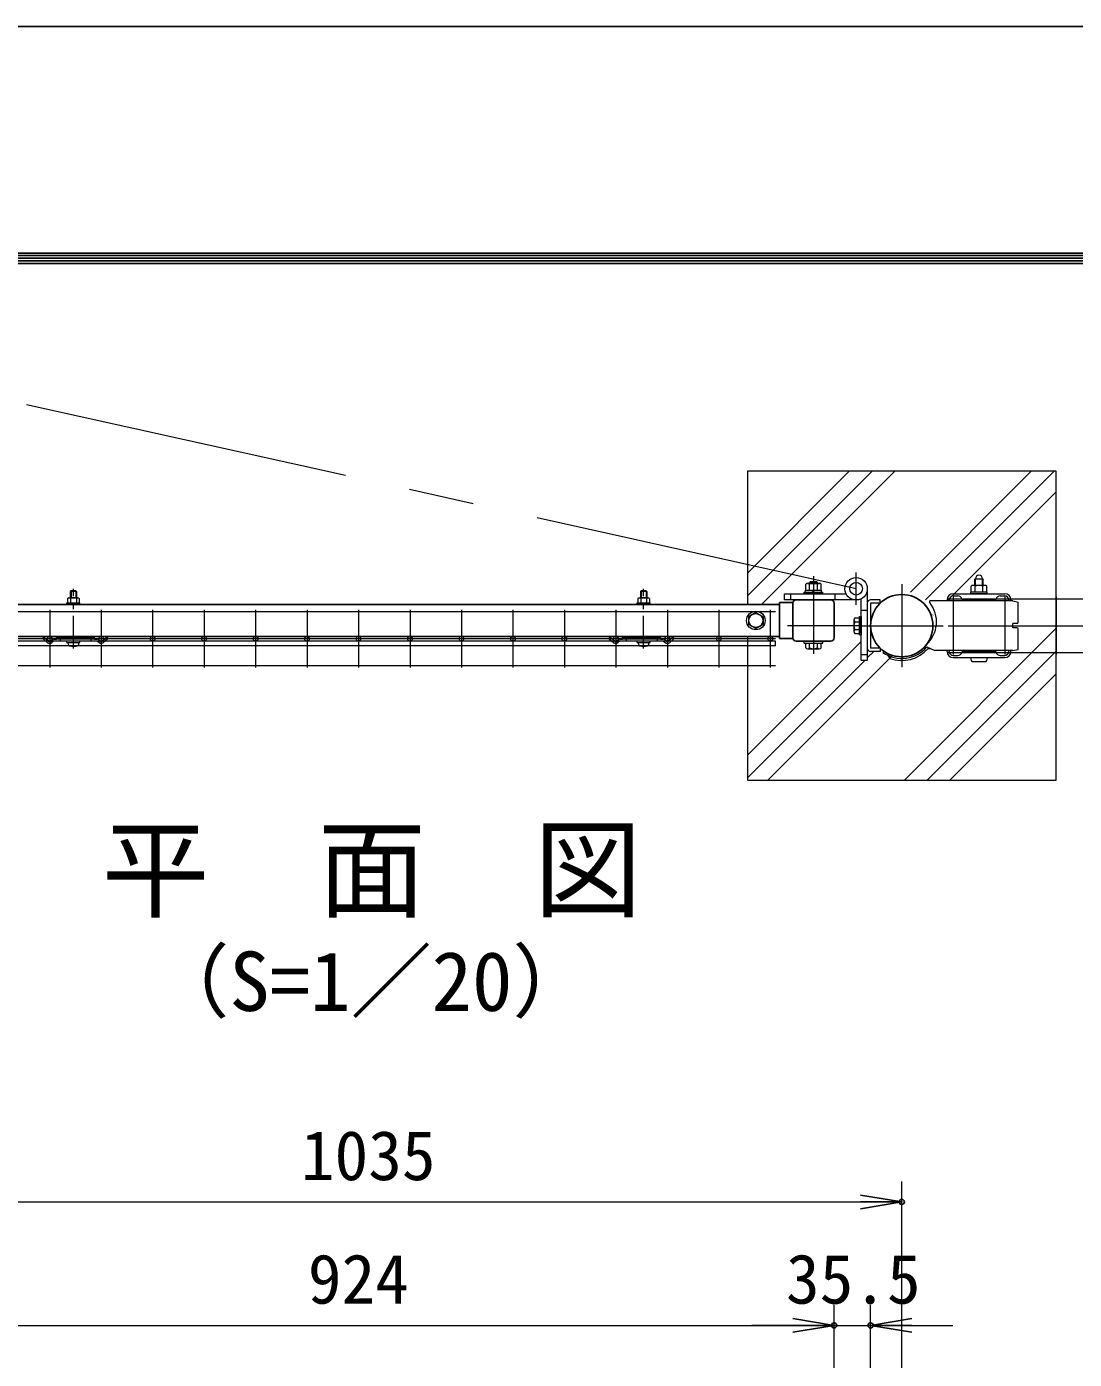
# Model space of a CAD drawing. Units: millimetres, scale not verified. Extents: x -4200 to 4200, y -2970 to 2970.
# Drawn here: x -2434 to -1416, y 1675 to 2970 of the extents above; entities that cross this region are included whole.
import ezdxf
from ezdxf.enums import TextEntityAlignment as Align

# ---------------------------------------------------------------- set-up
doc = ezdxf.new("R2010")
doc.units = ezdxf.units.MM
doc.header["$LTSCALE"] = 10
doc.header["$PDMODE"] = 32
doc.header["$PDSIZE"] = 5
doc.linetypes.add('USER1', pattern=[50.8, 31.75, -6.35, 6.35, -6.35])
for name, color, linetype, lineweight in [('0-0_D-TTL-TXT', 7, 'Continuous', 25), ('0-1_D-BMK', 2, 'USER1', 13), ('0-2_D-STR1', 1, 'Continuous', 25), ('0-3_D-STR3', 3, 'Continuous', 13), ('0-4_D-STR2', 7, 'Continuous', 13), ('0-5_D-STR-DIM', 7, 'Continuous', 13), ('0-6_D-DCR-HCH', 7, 'Continuous', 13), ('0-C_D-TTL', 7, 'Continuous', 25)]:
    doc.layers.add(name, color=color, linetype=linetype, lineweight=lineweight)
doc.layers.add('0-A_0', color=7, linetype='Continuous')
doc.layers.add('0-B_Defpoints', color=6, linetype='Continuous')
doc.styles.add('ＭＳ ゴシック', font='')
doc.styles.get('ＭＳ ゴシック').set_extended_font_data('MS Gothic')

# ---------------------------------------------------------------- blocks, each defined once
blk = doc.blocks.new('_Open')
at = {"layer": '0-A_0'}
blk.add_line((-10, 1.667), (0, 0), dxfattribs=at)
blk.add_lwpolyline([(-10, -1.667), (0, 0), (-10, 0)], dxfattribs=at)
blk = doc.blocks.new('A$C89819078')
at = {"layer": '0-1_D-BMK'}
blk.add_line((0, -75), (0, 504), dxfattribs=at)
at = {"layer": '0-3_D-STR3'}
for p, q in [((-57.5, 409.3), (-57.5, 367.5)), ((-43.3, 417.5), (43.3, 417.5)), ((-23, 484), (-30, 477)), ((30, 477), (-30, 477)), ((-30, 477), (-30, 417.5)), ((-29.1, 409.3), (-29.1, 367.5)), ((-23, 484), (-23, 417.5)), ((23, 484), (-23, 484)), ((23, 484), (23, 417.5)), ((23, 484), (30, 477)), ((29.1, 409.3), (29.1, 367.5)), ((30, 477), (30, 417.5)), ((57.5, 409.3), (57.5, 367.5)), ((-62.5, 367.5), (62.5, 367.5)), ((-62.5, 351.5), (-62.5, 367.5)), ((-62.5, 351.5), (62.5, 351.5)), ((-57.5, 367.5), (57.5, 367.5)), ((62.5, 351.5), (62.5, 367.5)), ((-62.5, 0), (62.5, 0)), ((-62.5, -16), (-62.5, 0)), ((62.5, -16), (62.5, 0)), ((-62.5, -16), (62.5, -16)), ((-51.8, -16), (51.8, -16)), ((-51.8, -31.3), (-51.8, -16)), ((51.8, -31.6), (51.8, -16))]:
    blk.add_line(p, q, dxfattribs=at)
for centre, radius, start, end in [((-43.3, 401.1), 16.4, 30, 150), ((0, 361.7), 55.8, 58.543, 121.457), ((43.3, 401.1), 16.4, 30, 150), ((-32.8, -31.3), 19, 180, 253.92714), ((0.7, 85), 140, 253.92714, 285.41383), ((32.8, -31.6), 19, 285.41383, 0)]:
    blk.add_arc(centre, radius, start, end, dxfattribs=at)

msp = doc.modelspace()

# ---------------------------------------------------------------- linework, layer by layer
at = {"layer": '0-1_D-BMK'}
for p, q in [((-1628.05, 2424.02), (-2561.26, 2631.18)), ((-1669.48, 2436.16), (-1669.48, 2360.67)), ((-1628.05, 2408.33), (-1628.05, 2439.7)), ((-1583.73, 2428.42), (-1583.73, 2347.92)), ((-1623.98, 2388.17), (-1694.78, 2388.17)), ((-1623.98, 2388.17), (-1543.48, 2388.17))]:
    msp.add_line(p, q, dxfattribs=at)
at = {"layer": '0-2_D-STR1'}
for p, q in [((-2520.48, 2408.67), (-1702.48, 2408.67)), ((-1702.48, 2410.62), (-1702.48, 2375.72)), ((-1702.48, 2410.62), (-1689.48, 2410.62)), ((-1702.48, 2410.62), (-1702.48, 2375.72)), ((-1702.48, 2410.62), (-1689.48, 2410.62)), ((-1689.48, 2376.37), (-1689.48, 2409.97)), ((-1686.28, 2413.17), (-1652.68, 2413.17)), ((-1656.48, 2413.17), (-1682.48, 2413.17)), ((-1649.48, 2409.97), (-1649.48, 2376.37)), ((-1702.48, 2377.67), (-2520.48, 2377.67)), ((-1702.48, 2375.72), (-1689.48, 2375.72)), ((-1702.48, 2375.72), (-1689.48, 2375.72)), ((-1686.28, 2373.17), (-1652.68, 2373.17))]:
    msp.add_line(p, q, dxfattribs=at)
msp.add_circle((-1583.73, 2388.17), 30.25, dxfattribs=at)
for centre, start, end in [((-1686.28, 2409.97), 90.00008, 179.99897), ((-1652.68, 2409.97), 0, 90.00008), ((-1686.28, 2376.37), 179.99897, 269.99957), ((-1652.68, 2376.37), 269.99957, 0)]:
    msp.add_arc(centre, 3.2, start, end, dxfattribs=at)
at = {"layer": '0-3_D-STR3'}
for p, q in [((-1676.98, 2422.77), (-1676.98, 2428.57)), ((-1676.98, 2422.77), (-1661.98, 2422.77)), ((-1675.25, 2429.27), (-1663.71, 2429.27)), ((-1673.48, 2430.16), (-1672.48, 2431.16)), ((-1673.48, 2429.27), (-1673.48, 2430.16)), ((-1673.23, 2422.77), (-1673.23, 2428.57)), ((-1670.54, 2420.77), (-1669.39, 2422.77)), ((-1669.85, 2420.77), (-1668.7, 2422.77)), ((-1666.48, 2429.27), (-1666.48, 2431.16)), ((-1665.73, 2422.77), (-1665.73, 2428.57)), ((-1665.48, 2429.27), (-1665.48, 2430.16)), ((-1661.98, 2422.77), (-1661.98, 2428.57)), ((-1661.78, 2420.77), (-1661.78, 2422.77)), ((-1516.23, 2420.77), (-1516.23, 2426.57)), ((-1502.95, 2427.27), (-1514.49, 2427.27)), ((-1512.73, 2427.27), (-1512.73, 2433.77)), ((-1512.73, 2433.77), (-1504.73, 2433.77)), ((-1512.48, 2420.77), (-1512.48, 2426.57)), ((-1512.05, 2427.27), (-1512.05, 2433.77)), ((-1505.4, 2427.27), (-1505.4, 2433.77)), ((-1504.98, 2420.77), (-1504.98, 2426.57)), ((-1504.73, 2427.27), (-1504.73, 2433.77)), ((-1501.23, 2420.77), (-1501.23, 2426.57)), ((-1697.76, 2419.17), (-1637.75, 2419.17)), ((-1691.76, 2419.17), (-1691.76, 2413.17)), ((-1678.48, 2419.17), (-1678.48, 2420.77)), ((-1678.48, 2420.77), (-1660.48, 2420.77)), ((-1660.48, 2419.17), (-1678.48, 2419.17)), ((-1677.18, 2420.77), (-1661.78, 2420.77)), ((-1660.48, 2419.17), (-1660.48, 2420.77)), ((-1648.76, 2419.17), (-1648.76, 2413.17)), ((-1623.2, 2354.31), (-1623.2, 2414.31)), ((-1604.7, 2409.97), (-1614, 2409.97)), ((-1614, 2409.97), (-1614, 2366.37)), ((-1475.73, 2412.17), (-1556.51, 2412.17)), ((-1556.51, 2410.57), (-1556.51, 2412.17)), ((-1539.73, 2413.17), (-1539.73, 2412.17)), ((-1537.73, 2413.17), (-1537.73, 2412.17)), ((-1533.73, 2419.17), (-1483.73, 2419.17)), ((-1533.73, 2417.17), (-1529.23, 2417.17)), ((-1524.33, 2413.17), (-1493.12, 2413.17)), ((-1516.73, 2419.17), (-1516.73, 2420.77)), ((-1516.73, 2419.17), (-1500.73, 2419.17)), ((-1501.23, 2420.77), (-1516.23, 2420.77)), ((-1501.23, 2419.17), (-1516.23, 2419.17)), ((-1488.23, 2417.17), (-1483.73, 2417.17)), ((-1479.73, 2413.17), (-1479.73, 2412.17)), ((-1477.73, 2413.17), (-1477.73, 2412.17)), ((-1475.73, 2412.17), (-1470.73, 2411.17)), ((-1470.73, 2391.17), (-1470.73, 2411.17)), ((-1725.48, 2400.92), (-1732.48, 2396.87)), ((-1732.48, 2396.87), (-1732.48, 2389.46)), ((-1725.48, 2400.92), (-1718.48, 2396.87)), ((-1718.48, 2396.87), (-1718.48, 2389.46)), ((-1624.8, 2379.17), (-1624.8, 2397.17)), ((-1623.2, 2403.31), (-1617.2, 2403.31)), ((-1725.48, 2385.42), (-1732.48, 2389.46)), ((-1725.48, 2385.42), (-1718.48, 2389.46)), ((-1630.3, 2393.8), (-1630.3, 2382.54)), ((-1629.22, 2395.67), (-1624.8, 2395.67)), ((-1629.22, 2391.92), (-1624.8, 2391.92)), ((-1629.22, 2384.41), (-1624.8, 2384.41)), ((-1624.8, 2395.67), (-1624.8, 2380.67)), ((-1475.73, 2386.17), (-1475.73, 2390.17)), ((-1471.73, 2390.17), (-1475.73, 2390.17)), ((-1471.73, 2386.17), (-1475.73, 2386.17)), ((-1470.73, 2365.17), (-1470.73, 2385.17)), ((-2418.19, 2375.7), (-2417.15, 2376.92)), ((-2418.19, 2375.7), (-2413.48, 2371.65)), ((-2417.15, 2376.92), (-2412.44, 2372.86)), ((-2408.55, 2374.7), (-2410.54, 2372.89)), ((-2407.48, 2373.52), (-2409.46, 2371.71)), ((-2407.48, 2375.12), (-2404.98, 2375.12)), ((-2407.48, 2373.52), (-2365.48, 2373.52)), ((-2404.98, 2376.92), (-2367.98, 2376.92)), ((-2404.98, 2375.12), (-2404.98, 2376.92)), ((-2367.98, 2375.12), (-2404.98, 2375.12)), ((-2401.48, 2375.12), (-2401.48, 2373.52)), ((-2371.48, 2375.12), (-2371.48, 2373.52)), ((-2367.98, 2375.12), (-2367.98, 2376.92)), ((-2367.98, 2375.12), (-2365.48, 2375.12)), ((-2365.48, 2373.52), (-2363.49, 2371.71)), ((-2364.4, 2374.7), (-2362.41, 2372.89)), ((-2355.81, 2376.92), (-2360.52, 2372.86)), ((-2354.76, 2375.7), (-2359.47, 2371.65)), ((-2354.76, 2375.7), (-2355.81, 2376.92)), ((-1868.19, 2375.7), (-1867.15, 2376.92)), ((-1868.19, 2375.7), (-1863.48, 2371.65)), ((-1867.15, 2376.92), (-1862.44, 2372.86)), ((-1858.55, 2374.7), (-1860.54, 2372.89)), ((-1857.48, 2373.52), (-1859.46, 2371.71)), ((-1857.48, 2375.12), (-1854.98, 2375.12)), ((-1857.48, 2373.52), (-1815.48, 2373.52)), ((-1854.98, 2376.92), (-1817.98, 2376.92)), ((-1854.98, 2375.12), (-1854.98, 2376.92)), ((-1817.98, 2375.12), (-1854.98, 2375.12)), ((-1851.48, 2375.12), (-1851.48, 2373.52)), ((-1821.48, 2375.12), (-1821.48, 2373.52)), ((-1817.98, 2375.12), (-1817.98, 2376.92)), ((-1817.98, 2375.12), (-1815.48, 2375.12)), ((-1815.48, 2373.52), (-1813.49, 2371.71)), ((-1814.4, 2374.7), (-1812.41, 2372.89)), ((-1805.81, 2376.92), (-1810.52, 2372.86)), ((-1804.76, 2375.7), (-1809.47, 2371.65)), ((-1804.76, 2375.7), (-1805.81, 2376.92)), ((-1678.48, 2373.17), (-1660.48, 2373.17)), ((-1678.48, 2371.17), (-1678.48, 2373.17)), ((-1678.48, 2371.17), (-1660.48, 2371.17)), ((-1676.98, 2366.75), (-1676.98, 2371.17)), ((-1676.98, 2371.17), (-1661.98, 2371.17)), ((-1673.23, 2366.75), (-1673.23, 2371.17)), ((-1665.72, 2366.75), (-1665.72, 2371.17)), ((-1661.98, 2366.75), (-1661.98, 2371.17)), ((-1660.48, 2371.17), (-1660.48, 2373.17)), ((-1629.22, 2380.67), (-1624.8, 2380.67)), ((-1624.8, 2379.17), (-1623.2, 2379.17)), ((-1675.1, 2365.67), (-1663.85, 2365.67)), ((-1623.2, 2360.31), (-1617.2, 2360.31)), ((-1604.7, 2366.37), (-1614, 2366.37)), ((-1601.08, 2363.39), (-1601.99, 2362.08)), ((-1597.19, 2359.3), (-1595.26, 2356.34)), ((-1559.28, 2367.75), (-1551.6, 2364.17)), ((-1558.15, 2365.99), (-1555.51, 2365.99)), ((-1475.73, 2364.17), (-1551.6, 2364.17)), ((-1539.73, 2363.17), (-1539.73, 2364.17)), ((-1537.73, 2363.17), (-1537.73, 2364.17)), ((-1533.73, 2359.17), (-1529.23, 2359.17)), ((-1533.73, 2357.17), (-1483.73, 2357.17)), ((-1524.33, 2363.17), (-1493.12, 2363.17)), ((-1516.73, 2357.17), (-1500.73, 2357.17)), ((-1488.23, 2359.17), (-1483.73, 2359.17)), ((-1479.73, 2363.17), (-1479.73, 2364.17)), ((-1477.73, 2363.17), (-1477.73, 2364.17)), ((-1475.73, 2364.17), (-1470.73, 2365.17)), ((-1502.2, 2353.17), (-1515.25, 2353.17))]:
    msp.add_line(p, q, dxfattribs=at)
for points in [[(-1677.18, 2420.77), (-1677.18, 2422.77), (-1661.78, 2422.77)], [(-1673.48, 2430.16), (-1665.48, 2430.16), (-1666.48, 2431.16)], [(-1672.48, 2429.27), (-1672.48, 2431.16), (-1666.48, 2431.16)], [(-1617.2, 2424.02), (-1617.2, 2354.31), (-1623.2, 2354.31)], [(-1628.05, 2413.17), (-1697.76, 2413.17), (-1697.76, 2419.17)], [(-1604.7, 2409.97), (-1604.7, 2413.17), (-1614, 2413.17)], [(-1500.73, 2419.17), (-1500.73, 2420.77), (-1516.73, 2420.77)], [(-1624.8, 2397.17), (-1623.2, 2397.17), (-1623.2, 2379.17)], [(-1604.7, 2366.37), (-1604.7, 2363.17), (-1614, 2363.17)]]:
    msp.add_lwpolyline(points, dxfattribs=at)
for centre, radius in [((-1628.05, 2424.02), 10.85), ((-1628.05, 2424.02), 6.15), ((-1725.48, 2393.17), 9), ((-1725.48, 2393.17), 6.71)]:
    msp.add_circle(centre, radius, dxfattribs=at)
for centre, radius, start, end in [((-1508.73, 2433.77), 3.4, 0, 180), ((-1675.1, 2426.42), 2.85, 48.83491, 131.16509), ((-1669.48, 2418.87), 10.39, 68.85295, 111.14705), ((-1663.85, 2426.42), 2.85, 48.86505, 131.13495), ((-1514.35, 2424.42), 2.85, 48.86505, 131.13495), ((-1508.73, 2416.87), 10.39, 68.85295, 111.14705), ((-1503.1, 2424.42), 2.85, 48.83491, 131.16509), ((-1614, 2409.97), 3.2, 90, 180), ((-1580.26, 2391.84), 30.25, 311.88087, 38.25418), ((-1533.73, 2413.17), 6, 90, 180), ((-1533.73, 2413.17), 4, 90, 180), ((-1529.23, 2413.17), 4, 11.53696, 90), ((-1524.33, 2414.17), 1, 191.53696, 270), ((-1493.12, 2414.17), 1, 270, 348.46304), ((-1488.23, 2413.17), 4, 90, 168.46304), ((-1483.73, 2413.17), 6, 0, 90), ((-1483.73, 2413.17), 4, 0, 90), ((-1628.14, 2393.8), 2.16, 120, 240), ((-1623.22, 2388.17), 7.08, 147.93138, 212.06862), ((-1628.14, 2382.54), 2.16, 120, 240), ((-1471.73, 2391.17), 1, 270, 0), ((-1471.73, 2385.17), 1, 0, 90), ((-2411.5, 2373.94), 3.03, 229.26286, 312.38442), ((-2411.5, 2373.94), 1.43, 229.26286, 312.38442), ((-2407.48, 2373.52), 1.6, 90, 132.38442), ((-2365.48, 2373.52), 1.6, 47.61558, 90), ((-2361.45, 2373.94), 3.03, 227.61558, 310.73714), ((-2361.45, 2373.94), 1.43, 227.61558, 310.73714), ((-1861.5, 2373.94), 3.03, 229.26286, 312.38442), ((-1861.5, 2373.94), 1.43, 229.26286, 312.38442), ((-1857.48, 2373.52), 1.6, 90, 132.38442), ((-1815.48, 2373.52), 1.6, 47.61558, 90), ((-1811.45, 2373.94), 3.03, 227.61558, 310.73714), ((-1811.45, 2373.94), 1.43, 227.61558, 310.73714), ((-1675.1, 2367.83), 2.16, 210, 330), ((-1669.48, 2372.74), 7.08, 237.93138, 302.06862), ((-1663.85, 2367.83), 2.16, 210, 330), ((-1614, 2366.37), 3.2, 180, 270), ((-1583.73, 2388.17), 31.85, 235, 320.12918), ((-1583.73, 2388.17), 30.25, 235, 322.44818), ((-1583.73, 2388.17), 33.85, 250.08458, 319.07477), ((-1533.73, 2363.17), 6, 180, 270), ((-1533.73, 2363.17), 4, 180, 270), ((-1529.23, 2363.17), 4, 270, 348.46304), ((-1524.33, 2362.17), 1, 90, 168.46304), ((-1493.12, 2362.17), 1, 11.53696, 90), ((-1488.23, 2363.17), 4, 191.53696, 270), ((-1483.73, 2363.17), 6, 270, 0), ((-1483.73, 2363.17), 4, 270, 0)]:
    msp.add_arc(centre, radius, start, end, dxfattribs=at)
for centre, start_param, end_param in [((-1515.25, 2357.97), 1.7382444, 3.1415927), ((-1502.2, 2357.97), 3.1415927, 4.5449409)]:
    msp.add_ellipse(centre, major_axis=(0, 4.8), ratio=0.3125, start_param=start_param, end_param=end_param, dxfattribs=at)
at = {"layer": '0-4_D-STR2'}
for p, q in [((-1538.73, 2414.36), (-1233.73, 2414.36)), ((-1533.73, 2416.17), (-1533.73, 2361.97)), ((-1483.73, 2416.17), (-1483.73, 2361.97)), ((-1433.73, 2416.17), (-1433.73, 2360.17)), ((-1706.47, 2401.61), (-2516.47, 2401.61)), ((-2411.47, 2403.42), (-2411.47, 2347.42)), ((-2361.47, 2403.42), (-2361.47, 2347.42)), ((-2311.47, 2403.42), (-2311.47, 2347.42)), ((-2261.47, 2403.42), (-2261.47, 2347.42)), ((-2211.47, 2403.42), (-2211.47, 2347.42)), ((-2161.47, 2403.42), (-2161.47, 2347.42)), ((-2111.47, 2403.42), (-2111.47, 2347.42)), ((-2061.47, 2403.42), (-2061.47, 2347.42)), ((-2011.47, 2403.42), (-2011.47, 2347.42)), ((-1961.47, 2403.42), (-1961.47, 2347.42)), ((-1911.47, 2403.42), (-1911.47, 2347.42)), ((-1861.47, 2403.42), (-1861.47, 2347.42)), ((-1811.47, 2403.42), (-1811.47, 2347.42)), ((-1761.47, 2403.42), (-1761.47, 2347.42)), ((-1711.47, 2403.42), (-1711.47, 2347.42)), ((-1538.73, 2388.17), (-1233.73, 2388.17)), ((-1706.48, 2373.17), (-2516.48, 2373.17)), ((-1706.47, 2375.42), (-2516.47, 2375.42)), ((-1706.48, 2368.67), (-1706.48, 2373.17)), ((-1706.48, 2368.67), (-2516.48, 2368.67)), ((-1538.73, 2361.97), (-1233.73, 2361.97)), ((-1533.73, 2366.74), (-1533.73, 2360.17)), ((-1483.73, 2366.74), (-1483.73, 2360.17)), ((-1706.47, 2349.22), (-2516.47, 2349.22))]:
    msp.add_line(p, q, dxfattribs=at)
for centre in [(-2411.48, 2375.42), (-2361.48, 2375.42), (-2311.48, 2375.42), (-2261.48, 2375.42), (-2211.48, 2375.42), (-2161.48, 2375.42), (-2111.48, 2375.42), (-2061.48, 2375.42), (-2011.48, 2375.42), (-1961.48, 2375.42), (-1911.48, 2375.42), (-1861.48, 2375.42), (-1811.48, 2375.42), (-1761.48, 2375.42), (-1711.48, 2375.42)]:
    msp.add_circle(centre, 2.25, dxfattribs=at)
at = {"layer": '0-5_D-STR-DIM'}
for p, q in [((-1583.73, 1498.46), (-1583.73, 1848.22)), ((-2578.73, 1828.22), (-1623.73, 1828.22)), ((-1649.48, 1378.22), (-1649.48, 1728.22)), ((-1649.45, 1378.22), (-1649.45, 1728.22)), ((-1613.98, 1455.22), (-1613.98, 1728.22)), ((-2533.45, 1708.22), (-1689.45, 1708.22)), ((-1689.48, 1708.22), (-1729.48, 1708.22)), ((-1649.48, 1708.22), (-1613.98, 1708.22)), ((-1573.98, 1708.22), (-1533.98, 1708.22))]:
    msp.add_line(p, q, dxfattribs=at)
msp.add_lwpolyline([(-1733.73, 2377.67), (-1733.73, 2238.17), (-1433.73, 2238.17), (-1433.73, 2538.17), (-1733.73, 2538.17), (-1733.73, 2408.67)], dxfattribs=at)
at = {"layer": '0-6_D-DCR-HCH'}
for p, q in [((-1733.73, 2417.06), (-1612.62, 2538.17)), ((-1733.73, 2439.15), (-1634.71, 2538.17)), ((-1720.02, 2408.67), (-1590.52, 2538.17)), ((-1575.27, 2420.84), (-1457.94, 2538.17)), ((-1560.84, 2413.17), (-1435.84, 2538.17)), ((-1539.74, 2412.17), (-1433.73, 2518.18)), ((-1553.45, 2398.45), (-1553.34, 2398.56)), ((-1581.16, 2238.17), (-1433.73, 2385.6)), ((-1733.73, 2262.38), (-1623.2, 2372.9)), ((-1713.74, 2238.17), (-1592.54, 2359.37)), ((-1617.2, 2356.81), (-1610.84, 2363.17)), ((-1559.06, 2238.17), (-1433.73, 2363.5)), ((-1733.73, 2240.28), (-1619.7, 2354.31)), ((-1536.96, 2238.17), (-1433.73, 2341.41))]:
    msp.add_line(p, q, dxfattribs=at)
at = {"layer": '0-B_Defpoints'}
for p in [(-1583.73, 1828.22), (-1649.45, 1708.22), (-1613.98, 1708.22)]:
    msp.add_point(p, dxfattribs=at)
at = {"layer": '0-C_D-TTL', "color": 2}
msp.add_lwpolyline([(-4199.68, 2970.23), (4200.32, 2970.23), (4200.32, -2969.77), (-4199.68, -2969.77)], close=True, dxfattribs=at)
at = {"layer": '0-C_D-TTL'}
for points in [[(-3929.68, 2750.23), (3930.32, 2750.23), (3930.32, -2749.77), (-3929.68, -2749.77)], [(-3927.18, 2747.73), (3927.82, 2747.73), (3927.82, -2747.27), (-3927.18, -2747.27)], [(-3924.68, 2745.23), (3925.32, 2745.23), (3925.32, -2744.77), (-3924.68, -2744.77)], [(-3922.18, 2742.73), (3922.82, 2742.73), (3922.82, -2742.27), (-3922.18, -2742.27)], [(-3919.68, 2740.23), (3920.32, 2740.23), (3920.32, -2739.77), (-3919.68, -2739.77)]]:
    msp.add_lwpolyline(points, close=True, dxfattribs=at)

# ---------------------------------------------------------------- block references
at = {"layer": '0-5_D-STR-DIM'}
for name, p, xscale, yscale in [('A$C89819078', (-2388.47, 2373.52), 0.1, 0.1), ('A$C89819078', (-1834.48, 2373.52), 0.1, 0.1), ('_Open', (-1583.73, 1828.22), 4, 4), ('_Open', (-1649.48, 1708.22), 4, 4), ('_Open', (-1649.45, 1708.22), 4, 4)]:
    msp.add_blockref(name, p, dxfattribs=dict(at, xscale=xscale, yscale=yscale))
at = {"layer": '0-5_D-STR-DIM', "xscale": 4, "yscale": 4, "rotation": 180}
msp.add_blockref('_Open', (-1613.98, 1708.22), dxfattribs=at)

# ---------------------------------------------------------------- texts
at = {"layer": '0-0_D-TTL-TXT', "style": 'ＭＳ ゴシック'}
for s, height, p in [('平\u3000面\u3000図', 76.98, (-2361.12, 2089.7)), ('（S=1／20）', 57.7, (-2315.64, 1996.5))]:
    msp.add_text(s, height=height, dxfattribs=at).set_placement(p, align=Align.BOTTOM_LEFT)
at = {"layer": '0-5_D-STR-DIM', "style": 'ＭＳ ゴシック'}
for s, p in [('1035', (-2167.48, 1834.96)), ('924', (-2160.7, 1714.96)), ('35.5', (-1696.2, 1714.96))]:
    msp.add_text(s, height=48.09, dxfattribs=at).set_placement(p, align=Align.BOTTOM_LEFT)

doc.saveas('drawing.dxf')
